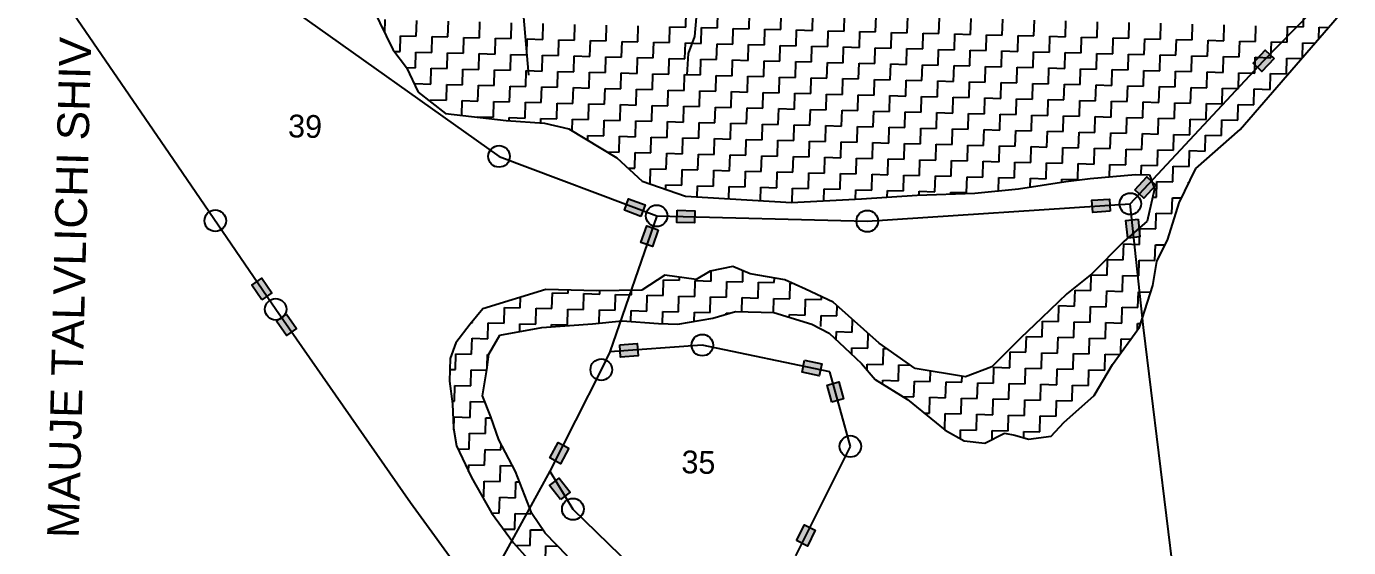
# Model space of a CAD drawing. Header units: metres. Extents: x 281733 to 284660, y 2048347 to 2052315.
# Drawn here: x 282331 to 283186, y 2048915 to 2049252 of the extents above; entities that cross this region are included whole.
import ezdxf
from ezdxf.enums import TextEntityAlignment as Align

# ---------------------------------------------------------------- set-up
doc = ezdxf.new("R2010")
doc.units = ezdxf.units.M
doc.header["$MEASUREMENT"] = 0
for name, color, linetype in [('LINE_WATER', 4, 'Continuous'), ('POLY_HATCH', 12, 'Continuous'), ('POLY_PARCEL', 6, 'Continuous'), ('TEXT_MAPOUT', 7, 'Continuous'), ('TEXT_PARCEL', 7, 'Continuous'), ('V_BOUND_LINE', 7, 'Continuous')]:
    doc.layers.add(name, color=color, linetype=linetype)
doc.styles.get("Standard").update_dxf_attribs({"font": 'arial.ttf'})
doc.styles.add('TEXT_MAP', font='', dxfattribs={"height": 2.5})
doc.styles.get('TEXT_MAP').set_extended_font_data('Kruti Dev 050')

msp = doc.modelspace()

# ---------------------------------------------------------------- hatches: boundary and pattern name
for points in [[(283124.16, 2049228.69), (283129.93, 2049223.32), (283137.7, 2049231.65), (283131.93, 2049237.03)], [(283061.35, 2049149.71), (283055.58, 2049155.09), (283047.81, 2049146.75), (283053.58, 2049141.38)], [(282720.48, 2049140.96), (282717.69, 2049133.59), (282728.36, 2049129.56), (282731.14, 2049136.94)], [(283019.96, 2049140.03), (283020.48, 2049132.16), (283031.85, 2049132.91), (283031.33, 2049140.78)], [(282763.1, 2049125.35), (282763.3, 2049133.23), (282751.91, 2049133.52), (282751.71, 2049125.64)], [(283043.16, 2049115.5), (283051, 2049116.33), (283049.8, 2049127.67), (283041.96, 2049126.84)], [(282728.46, 2049112.59), (282735.92, 2049110.02), (282739.63, 2049120.8), (282732.17, 2049123.36)], [(282483.41, 2049089.5), (282476.89, 2049085.06), (282483.31, 2049075.64), (282489.83, 2049080.08)], [(282499.35, 2049052.45), (282505.82, 2049056.96), (282499.3, 2049066.31), (282492.84, 2049061.8)], [(282726.62, 2049039.38), (282726.06, 2049047.25), (282714.69, 2049046.43), (282715.25, 2049038.57)], [(282843.71, 2049026.5), (282845.32, 2049034.21), (282834.16, 2049036.54), (282832.55, 2049028.82)], [(282856.46, 2049022.46), (282848.85, 2049020.38), (282851.87, 2049009.39), (282859.47, 2049011.47)], [(282669.42, 2048973.29), (282676.34, 2048969.52), (282681.79, 2048979.53), (282674.87, 2048983.3)], [(282675.61, 2048960.25), (282669.38, 2048955.42), (282676.36, 2048946.41), (282682.59, 2048951.24)], [(282841.14, 2048926.53), (282834.09, 2048930.05), (282829, 2048919.85), (282836.05, 2048916.33)]]:
    msp.add_hatch(color=256).paths.add_polyline_path(points)

# ---------------------------------------------------------------- linework, layer by layer
msp.add_lwpolyline([(282638.74, 2049418.8), (282655.69, 2049220.88)])
for points in [[(283137.7, 2049231.65), (283129.93, 2049223.32), (283124.16, 2049228.69), (283131.93, 2049237.03)], [(283047.81, 2049146.75), (283055.58, 2049155.09), (283061.35, 2049149.71), (283053.58, 2049141.38)], [(282728.36, 2049129.56), (282717.69, 2049133.59), (282720.48, 2049140.96), (282731.14, 2049136.94)], [(283031.85, 2049132.91), (283020.48, 2049132.16), (283019.96, 2049140.03), (283031.33, 2049140.78)], [(282751.91, 2049133.52), (282763.3, 2049133.23), (282763.1, 2049125.35), (282751.71, 2049125.64)], [(283049.8, 2049127.67), (283051, 2049116.33), (283043.16, 2049115.5), (283041.96, 2049126.84)], [(282739.63, 2049120.8), (282735.92, 2049110.02), (282728.46, 2049112.59), (282732.17, 2049123.36)], [(282483.31, 2049075.64), (282476.89, 2049085.06), (282483.41, 2049089.5), (282489.83, 2049080.08)], [(282499.3, 2049066.31), (282505.82, 2049056.96), (282499.35, 2049052.45), (282492.84, 2049061.8)], [(282714.69, 2049046.43), (282726.06, 2049047.25), (282726.62, 2049039.38), (282715.25, 2049038.57)], [(282834.16, 2049036.54), (282845.32, 2049034.21), (282843.71, 2049026.5), (282832.55, 2049028.82)], [(282851.87, 2049009.39), (282848.85, 2049020.38), (282856.46, 2049022.46), (282859.47, 2049011.47)], [(282681.79, 2048979.53), (282676.34, 2048969.52), (282669.42, 2048973.29), (282674.87, 2048983.3)], [(282676.36, 2048946.41), (282669.38, 2048955.42), (282675.61, 2048960.25), (282682.59, 2048951.24)], [(282829, 2048919.85), (282834.09, 2048930.05), (282841.14, 2048926.53), (282836.05, 2048916.33)]]:
    msp.add_lwpolyline(points, close=True)
for centre in [(282636.7, 2049168.37), (283044.78, 2049137.72), (282453.23, 2049126.77), (282738.6, 2049129.91), (282874.72, 2049126.48), (282492.29, 2049069.47), (282768.08, 2049046.3), (282702.75, 2049030.4), (282863.81, 2048980.75), (282684.43, 2048940.18)]:
    msp.add_circle(centre, 6.97)
at = {"layer": 'LINE_WATER'}
for p, q in [((282764.19, 2049258.18), (282763.03, 2049245.93)), ((282763.03, 2049245.93), (282758.95, 2049235.03)), ((282758.95, 2049235.03), (282758.17, 2049221.08))]:
    msp.add_line(p, q, dxfattribs=at)
at = {"layer": 'POLY_HATCH'}
for p, q in [((282555.26, 2049263.65), (282568.12, 2049237.43)), ((283115.89, 2049185.82), (283185.51, 2049266.25)), ((282568.12, 2049237.43), (282576.84, 2049225.95)), ((282576.84, 2049225.95), (282584.32, 2049210)), ((282584.32, 2049210), (282601.99, 2049196.04)), ((282601.99, 2049196.04), (282641.31, 2049191.67)), ((282641.31, 2049191.67), (282666.05, 2049189.92)), ((282666.05, 2049189.92), (282681.73, 2049186.15)), ((282681.73, 2049186.15), (282712.8, 2049167.35)), ((283087.09, 2049160.65), (283115.89, 2049185.82)), ((282712.8, 2049167.35), (282729.31, 2049152.3)), ((283076.39, 2049138.4), (283087.09, 2049160.65)), ((282729.31, 2049152.3), (282757.23, 2049142.59)), ((282972.52, 2049147.29), (283003.06, 2049152.15)), ((283003.06, 2049152.15), (283018.88, 2049154)), ((283018.88, 2049154), (283048.23, 2049156.64)), ((283048.23, 2049156.64), (283057.24, 2049156.41)), ((283057.24, 2049156.41), (283060.39, 2049147.33)), ((282757.23, 2049142.59), (282825.85, 2049138.61)), ((282870.97, 2049140.85), (282907.08, 2049143.31)), ((282907.08, 2049143.31), (282944.29, 2049144.63)), ((282944.29, 2049144.63), (282972.52, 2049147.29)), ((283060.39, 2049147.33), (283055.63, 2049126.48)), ((282825.85, 2049138.61), (282870.97, 2049140.85)), ((283069.04, 2049114.94), (283076.39, 2049138.4)), ((283055.63, 2049126.48), (283040.66, 2049113.34)), ((283040.66, 2049113.34), (283019.85, 2049092.48)), ((283061.92, 2049100.49), (283069.04, 2049114.94)), ((283059.27, 2049084.79), (283061.92, 2049100.49)), ((282743.83, 2049091.56), (282728.94, 2049081.8)), ((282764.04, 2049088.8), (282743.83, 2049091.56)), ((282773.19, 2049094.2), (282764.04, 2049088.8)), ((282787.91, 2049097.2), (282773.19, 2049094.2)), ((282799.05, 2049092.42), (282787.91, 2049097.2)), ((282821.49, 2049088.47), (282799.05, 2049092.42)), ((283019.85, 2049092.48), (283003.75, 2049079.37)), ((282834.85, 2049082.51), (282821.49, 2049088.47)), ((282852.67, 2049074.18), (282834.85, 2049082.51)), ((283050.71, 2049057.99), (283059.27, 2049084.79)), ((282666.99, 2049082.24), (282626.12, 2049069.76)), ((282699.64, 2049081.41), (282666.99, 2049082.24)), ((282728.94, 2049081.8), (282699.64, 2049081.41)), ((282882.41, 2049047.53), (282852.67, 2049074.18)), ((283003.75, 2049079.37), (282987.59, 2049064.02)), ((282626.12, 2049069.76), (282617.99, 2049059.83)), ((282774.86, 2049063.82), (282789.61, 2049067.95)), ((282789.61, 2049067.95), (282814.37, 2049067.33)), ((282814.37, 2049067.33), (282838.97, 2049059.95)), ((282617.99, 2049059.83), (282608.67, 2049047.68)), ((282637.14, 2049052.66), (282664.3, 2049057.6)), ((282664.3, 2049057.6), (282697.03, 2049060.15)), ((282697.03, 2049060.15), (282716.23, 2049061.92)), ((282716.23, 2049061.92), (282739.84, 2049060.2)), ((282739.84, 2049060.2), (282752.23, 2049059.89)), ((282752.23, 2049059.89), (282774.86, 2049063.82)), ((282838.97, 2049059.95), (282850.09, 2049054.04)), ((282987.59, 2049064.02), (282973.74, 2049050.86)), ((283033.2, 2049033.66), (283050.71, 2049057.99)), ((282630.07, 2049040.45), (282637.14, 2049052.66)), ((282850.09, 2049054.04), (282859.99, 2049044.78)), ((282973.74, 2049050.86), (282955.25, 2049032.18)), ((282608.67, 2049047.68), (282605.04, 2049037.64)), ((282628.69, 2049030.35), (282630.07, 2049040.45)), ((282859.99, 2049044.78), (282870.99, 2049034.37)), ((282905.66, 2049031.18), (282882.41, 2049047.53)), ((282605.04, 2049037.64), (282604.67, 2049023.01)), ((282870.99, 2049034.37), (282879.75, 2049024.02)), ((282938.19, 2049025.86), (282905.66, 2049031.18)), ((282955.25, 2049032.18), (282938.19, 2049025.86)), ((283021.43, 2049013.69), (283033.2, 2049033.66)), ((282604.67, 2049023.01), (282606.55, 2049008.33)), ((282626.01, 2049013.53), (282628.69, 2049030.35)), ((282879.75, 2049024.02), (282900.82, 2049011.1)), ((282606.55, 2049008.33), (282607.28, 2048992.55)), ((282631.3, 2048999.89), (282626.01, 2049013.53)), ((282900.82, 2049011.1), (282925.11, 2048991.35)), ((283001.83, 2048996.17), (283021.43, 2049013.69)), ((282636.56, 2048985.12), (282631.3, 2048999.89)), ((282607.28, 2048992.55), (282609.25, 2048981.24)), ((282925.11, 2048991.35), (282937.32, 2048984.29)), ((282950.8, 2048982.82), (282963.36, 2048989.26)), ((282963.36, 2048989.26), (282970.09, 2048987.96)), ((282993.73, 2048987.37), (283001.83, 2048996.17)), ((282609.25, 2048981.24), (282618.87, 2048960.73)), ((282647.31, 2048964.58), (282636.56, 2048985.12)), ((282937.32, 2048984.29), (282950.8, 2048982.82)), ((282970.09, 2048987.96), (282979.03, 2048985.49)), ((282979.03, 2048985.49), (282993.73, 2048987.37)), ((282657.89, 2048937.29), (282647.31, 2048964.58)), ((282618.87, 2048960.73), (282631.81, 2048937.89)), ((282631.81, 2048937.89), (282645.96, 2048918.39)), ((282666.58, 2048924.69), (282657.89, 2048937.29)), ((282680.85, 2048909.69), (282666.58, 2048924.69)), ((282645.96, 2048918.39), (282664.59, 2048897.66))]:
    msp.add_line(p, q, dxfattribs=at)
at = {"layer": 'POLY_HATCH', "linetype": 'Continuous'}
for p, q in [((282757.39, 2049251.99), (282757.65, 2049262.22)), ((283156.69, 2049252.16), (283156.95, 2049262.39)), ((282562.77, 2049248.34), (282562.98, 2049256.89)), ((282583.19, 2049246.14), (282583.45, 2049256.38)), ((282603.65, 2049245.63), (282603.91, 2049255.86)), ((282624.12, 2049245.11), (282624.37, 2049255.34)), ((282644.58, 2049244.6), (282644.84, 2049254.83)), ((282665.04, 2049244.08), (282665.3, 2049254.31)), ((282685.51, 2049243.56), (282685.77, 2049253.8)), ((282705.97, 2049243.05), (282706.23, 2049253.28)), ((282777.85, 2049251.47), (282778.11, 2049261.7)), ((282798.32, 2049250.96), (282798.58, 2049261.19)), ((282818.78, 2049250.44), (282819.04, 2049260.67)), ((282839.24, 2049249.92), (282839.5, 2049260.16)), ((282859.71, 2049249.41), (282859.97, 2049259.64)), ((282880.17, 2049248.89), (282880.43, 2049259.12)), ((282900.64, 2049248.38), (282900.89, 2049258.61)), ((282921.1, 2049247.86), (282921.36, 2049258.09)), ((282941.56, 2049247.34), (282941.82, 2049257.58)), ((282962.03, 2049246.83), (282962.29, 2049257.06)), ((282982.49, 2049246.31), (282982.75, 2049256.54)), ((283002.96, 2049245.79), (283003.21, 2049256.03)), ((283023.42, 2049245.28), (283023.68, 2049255.51)), ((283043.88, 2049244.76), (283044.14, 2049254.99)), ((283064.35, 2049244.25), (283064.61, 2049254.48)), ((283084.81, 2049243.73), (283085.07, 2049253.96)), ((283105.28, 2049243.21), (283105.53, 2049253.45)), ((282572.7, 2049236.17), (282572.96, 2049246.4)), ((282572.96, 2049246.4), (282583.19, 2049246.14)), ((282593.16, 2049235.65), (282593.42, 2049245.89)), ((282593.42, 2049245.89), (282603.65, 2049245.63)), ((282613.63, 2049235.14), (282613.88, 2049245.37)), ((282613.88, 2049245.37), (282624.12, 2049245.11)), ((282634.09, 2049234.62), (282634.35, 2049244.85)), ((282634.35, 2049244.85), (282644.58, 2049244.6)), ((282726.44, 2049242.53), (282726.69, 2049252.76)), ((282746.9, 2049242.02), (282747.16, 2049252.25)), ((282747.16, 2049252.25), (282757.39, 2049251.99)), ((282767.36, 2049241.5), (282767.62, 2049251.73)), ((282767.62, 2049251.73), (282777.85, 2049251.47)), ((282787.83, 2049240.98), (282788.09, 2049251.21)), ((282788.09, 2049251.21), (282798.32, 2049250.96)), ((282808.29, 2049240.47), (282808.55, 2049250.7)), ((282808.55, 2049250.7), (282818.78, 2049250.44)), ((282828.75, 2049239.95), (282829.01, 2049250.18)), ((282829.01, 2049250.18), (282839.24, 2049249.92)), ((282849.22, 2049239.43), (282849.48, 2049249.67)), ((282849.48, 2049249.67), (282859.71, 2049249.41)), ((282869.68, 2049238.92), (282869.94, 2049249.15)), ((282869.94, 2049249.15), (282880.17, 2049248.89)), ((282890.15, 2049238.4), (282890.4, 2049248.63)), ((282890.4, 2049248.63), (282900.64, 2049248.38)), ((282910.61, 2049237.89), (282910.87, 2049248.12)), ((282910.87, 2049248.12), (282921.1, 2049247.86)), ((282931.07, 2049237.37), (282931.33, 2049247.6)), ((282931.33, 2049247.6), (282941.56, 2049247.34)), ((282951.54, 2049236.85), (282951.8, 2049247.09)), ((282951.8, 2049247.09), (282962.03, 2049246.83)), ((282972, 2049236.34), (282972.26, 2049246.57)), ((282972.26, 2049246.57), (282982.49, 2049246.31)), ((282992.47, 2049235.82), (282992.72, 2049246.05)), ((282992.72, 2049246.05), (283002.96, 2049245.79)), ((283012.93, 2049235.3), (283013.19, 2049245.54)), ((283013.19, 2049245.54), (283023.42, 2049245.28)), ((283033.39, 2049234.79), (283033.65, 2049245.02)), ((283033.65, 2049245.02), (283043.88, 2049244.76)), ((283125.74, 2049242.7), (283126, 2049252.93)), ((283146.2, 2049242.18), (283146.46, 2049252.41)), ((283146.46, 2049252.41), (283156.69, 2049252.16)), ((283166.74, 2049244.56), (283166.92, 2049251.9)), ((283166.92, 2049251.9), (283172.96, 2049251.74)), ((282569, 2049236.26), (282572.7, 2049236.17)), ((282654.55, 2049234.11), (282654.81, 2049244.34)), ((282654.81, 2049244.34), (282665.04, 2049244.08)), ((282675.02, 2049233.59), (282675.28, 2049243.82)), ((282675.28, 2049243.82), (282685.51, 2049243.56)), ((282695.48, 2049233.07), (282695.74, 2049243.31)), ((282695.74, 2049243.31), (282705.97, 2049243.05)), ((282715.95, 2049232.56), (282716.2, 2049242.79)), ((282716.2, 2049242.79), (282726.44, 2049242.53)), ((282736.41, 2049232.04), (282736.67, 2049242.27)), ((282736.67, 2049242.27), (282746.9, 2049242.02)), ((282756.87, 2049231.53), (282757.13, 2049241.76)), ((282757.13, 2049241.76), (282767.36, 2049241.5)), ((282777.34, 2049231.01), (282777.6, 2049241.24)), ((282777.6, 2049241.24), (282787.83, 2049240.98)), ((282797.8, 2049230.49), (282798.06, 2049240.72)), ((282798.06, 2049240.72), (282808.29, 2049240.47)), ((282818.26, 2049229.98), (282818.52, 2049240.21)), ((282818.52, 2049240.21), (282828.75, 2049239.95)), ((282838.73, 2049229.46), (282838.99, 2049239.69)), ((282838.99, 2049239.69), (282849.22, 2049239.43)), ((282859.19, 2049228.94), (282859.45, 2049239.18)), ((282859.45, 2049239.18), (282869.68, 2049238.92)), ((282879.66, 2049228.43), (282879.91, 2049238.66)), ((282879.91, 2049238.66), (282890.15, 2049238.4)), ((282900.12, 2049227.91), (282900.38, 2049238.14)), ((282900.38, 2049238.14), (282910.61, 2049237.89)), ((282920.58, 2049227.4), (282920.84, 2049237.63)), ((282920.84, 2049237.63), (282931.07, 2049237.37)), ((282941.05, 2049226.88), (282941.31, 2049237.11)), ((282941.31, 2049237.11), (282951.54, 2049236.85)), ((282961.51, 2049226.36), (282961.77, 2049236.6)), ((282961.77, 2049236.6), (282972, 2049236.34)), ((283053.86, 2049234.27), (283054.12, 2049244.5)), ((283054.12, 2049244.5), (283064.35, 2049244.25)), ((283074.32, 2049233.76), (283074.58, 2049243.99)), ((283074.58, 2049243.99), (283084.81, 2049243.73)), ((283094.79, 2049233.24), (283095.04, 2049243.47)), ((283095.04, 2049243.47), (283105.28, 2049243.21)), ((283115.25, 2049232.72), (283115.51, 2049242.96)), ((283115.51, 2049242.96), (283125.74, 2049242.7)), ((283135.71, 2049232.21), (283135.97, 2049242.44)), ((283135.97, 2049242.44), (283146.2, 2049242.18)), ((283156.19, 2049232.38), (283156.43, 2049241.92)), ((283156.43, 2049241.92), (283164.28, 2049241.73)), ((282582.67, 2049225.68), (282582.93, 2049235.91)), ((282582.93, 2049235.91), (282593.16, 2049235.65)), ((282603.14, 2049225.16), (282603.39, 2049235.4)), ((282603.39, 2049235.4), (282613.63, 2049235.14)), ((282623.6, 2049224.65), (282623.86, 2049234.88)), ((282623.86, 2049234.88), (282634.09, 2049234.62)), ((282644.06, 2049224.13), (282644.32, 2049234.36)), ((282644.32, 2049234.36), (282654.55, 2049234.11)), ((282664.53, 2049223.62), (282664.79, 2049233.85)), ((282664.79, 2049233.85), (282675.02, 2049233.59)), ((282684.99, 2049223.1), (282685.25, 2049233.33)), ((282685.25, 2049233.33), (282695.48, 2049233.07)), ((282705.46, 2049222.58), (282705.71, 2049232.82)), ((282705.71, 2049232.82), (282715.95, 2049232.56)), ((282725.92, 2049222.07), (282726.18, 2049232.3)), ((282726.18, 2049232.3), (282736.41, 2049232.04)), ((282746.38, 2049221.55), (282746.64, 2049231.78)), ((282746.64, 2049231.78), (282756.87, 2049231.53)), ((282766.85, 2049221.04), (282767.11, 2049231.27)), ((282767.11, 2049231.27), (282777.34, 2049231.01)), ((282787.31, 2049220.52), (282787.57, 2049230.75)), ((282787.57, 2049230.75), (282797.8, 2049230.49)), ((282807.77, 2049220), (282808.03, 2049230.23)), ((282808.03, 2049230.23), (282818.26, 2049229.98)), ((282828.24, 2049219.49), (282828.5, 2049229.72)), ((282828.5, 2049229.72), (282838.73, 2049229.46)), ((282848.7, 2049218.97), (282848.96, 2049229.2)), ((282848.96, 2049229.2), (282859.19, 2049228.94)), ((282869.17, 2049218.45), (282869.42, 2049228.69)), ((282869.42, 2049228.69), (282879.66, 2049228.43)), ((282889.63, 2049217.94), (282889.89, 2049228.17)), ((282889.89, 2049228.17), (282900.12, 2049227.91)), ((282910.09, 2049217.42), (282910.35, 2049227.65)), ((282910.35, 2049227.65), (282920.58, 2049227.4)), ((282981.98, 2049225.85), (282982.23, 2049236.08)), ((282982.23, 2049236.08), (282992.47, 2049235.82)), ((283002.44, 2049225.33), (283002.7, 2049235.56)), ((283002.7, 2049235.56), (283012.93, 2049235.3)), ((283022.9, 2049224.81), (283023.16, 2049235.05)), ((283023.16, 2049235.05), (283033.39, 2049234.79)), ((283043.37, 2049224.3), (283043.63, 2049234.53)), ((283043.63, 2049234.53), (283053.86, 2049234.27)), ((283063.83, 2049223.78), (283064.09, 2049234.01)), ((283064.09, 2049234.01), (283074.32, 2049233.76)), ((283084.3, 2049223.27), (283084.55, 2049233.5)), ((283084.55, 2049233.5), (283094.79, 2049233.24)), ((283104.76, 2049222.75), (283105.02, 2049232.98)), ((283105.02, 2049232.98), (283115.25, 2049232.72)), ((283125.22, 2049222.23), (283125.48, 2049232.47)), ((283125.48, 2049232.47), (283135.71, 2049232.21)), ((283145.69, 2049221.72), (283145.94, 2049231.95)), ((283145.94, 2049231.95), (283155.61, 2049231.71)), ((282576.9, 2049225.83), (282582.67, 2049225.68)), ((282592.65, 2049215.19), (282592.9, 2049225.42)), ((282592.9, 2049225.42), (282603.14, 2049225.16)), ((282613.11, 2049214.67), (282613.37, 2049224.91)), ((282613.37, 2049224.91), (282623.6, 2049224.65)), ((282633.57, 2049214.16), (282633.83, 2049224.39)), ((282633.83, 2049224.39), (282644.06, 2049224.13)), ((282654.04, 2049213.64), (282654.3, 2049223.87)), ((282654.3, 2049223.87), (282664.53, 2049223.62)), ((282674.5, 2049213.13), (282674.76, 2049223.36)), ((282674.76, 2049223.36), (282684.99, 2049223.1)), ((282694.97, 2049212.61), (282695.22, 2049222.84)), ((282695.22, 2049222.84), (282705.46, 2049222.58)), ((282715.43, 2049212.09), (282715.69, 2049222.33)), ((282715.69, 2049222.33), (282725.92, 2049222.07)), ((282735.89, 2049211.58), (282736.15, 2049221.81)), ((282736.15, 2049221.81), (282746.38, 2049221.55)), ((282756.36, 2049211.06), (282756.62, 2049221.29)), ((282756.62, 2049221.29), (282766.85, 2049221.04)), ((282776.82, 2049210.55), (282777.08, 2049220.78)), ((282777.08, 2049220.78), (282787.31, 2049220.52)), ((282797.28, 2049210.03), (282797.54, 2049220.26)), ((282797.54, 2049220.26), (282807.77, 2049220)), ((282817.75, 2049209.51), (282818.01, 2049219.74)), ((282818.01, 2049219.74), (282828.24, 2049219.49)), ((282838.21, 2049209), (282838.47, 2049219.23)), ((282838.47, 2049219.23), (282848.7, 2049218.97)), ((282930.56, 2049216.91), (282930.82, 2049227.14)), ((282930.82, 2049227.14), (282941.05, 2049226.88)), ((282951.02, 2049216.39), (282951.28, 2049226.62)), ((282951.28, 2049226.62), (282961.51, 2049226.36)), ((282971.49, 2049215.87), (282971.74, 2049226.11)), ((282971.74, 2049226.11), (282981.98, 2049225.85)), ((282991.95, 2049215.36), (282992.21, 2049225.59)), ((282992.21, 2049225.59), (283002.44, 2049225.33)), ((283012.41, 2049214.84), (283012.67, 2049225.07)), ((283012.67, 2049225.07), (283022.9, 2049224.81)), ((283032.88, 2049214.32), (283033.14, 2049224.56)), ((283033.14, 2049224.56), (283043.37, 2049224.3)), ((283053.34, 2049213.81), (283053.6, 2049224.04)), ((283053.6, 2049224.04), (283063.83, 2049223.78)), ((283073.81, 2049213.29), (283074.06, 2049223.52)), ((283074.06, 2049223.52), (283084.3, 2049223.27)), ((283094.27, 2049212.78), (283094.53, 2049223.01)), ((283094.53, 2049223.01), (283104.76, 2049222.75)), ((283114.73, 2049212.26), (283114.99, 2049222.49)), ((283114.99, 2049222.49), (283125.22, 2049222.23)), ((283135.2, 2049211.74), (283135.45, 2049221.98)), ((283135.45, 2049221.98), (283145.69, 2049221.72)), ((282582.38, 2049214.14), (282582.41, 2049215.45)), ((282582.41, 2049215.45), (282592.65, 2049215.19)), ((282602.62, 2049204.7), (282602.88, 2049214.93)), ((282602.88, 2049214.93), (282613.11, 2049214.67)), ((282623.08, 2049204.18), (282623.34, 2049214.42)), ((282623.34, 2049214.42), (282633.57, 2049214.16)), ((282643.55, 2049203.67), (282643.81, 2049213.9)), ((282643.81, 2049213.9), (282654.04, 2049213.64)), ((282664.01, 2049203.15), (282664.27, 2049213.38)), ((282664.27, 2049213.38), (282674.5, 2049213.13)), ((282684.48, 2049202.64), (282684.73, 2049212.87)), ((282684.73, 2049212.87), (282694.97, 2049212.61)), ((282704.94, 2049202.12), (282705.2, 2049212.35)), ((282705.2, 2049212.35), (282715.43, 2049212.09)), ((282725.4, 2049201.6), (282725.66, 2049211.84)), ((282725.66, 2049211.84), (282735.89, 2049211.58)), ((282745.87, 2049201.09), (282746.13, 2049211.32)), ((282746.13, 2049211.32), (282756.36, 2049211.06)), ((282766.33, 2049200.57), (282766.59, 2049210.8)), ((282766.59, 2049210.8), (282776.82, 2049210.55)), ((282858.68, 2049208.48), (282858.93, 2049218.71)), ((282858.93, 2049218.71), (282869.17, 2049218.45)), ((282879.14, 2049207.96), (282879.4, 2049218.2)), ((282879.4, 2049218.2), (282889.63, 2049217.94)), ((282899.6, 2049207.45), (282899.86, 2049217.68)), ((282899.86, 2049217.68), (282910.09, 2049217.42)), ((282920.07, 2049206.93), (282920.33, 2049217.16)), ((282920.33, 2049217.16), (282930.56, 2049216.91)), ((282940.53, 2049206.42), (282940.79, 2049216.65)), ((282940.79, 2049216.65), (282951.02, 2049216.39)), ((282961, 2049205.9), (282961.25, 2049216.13)), ((282961.25, 2049216.13), (282971.49, 2049215.87)), ((282981.46, 2049205.38), (282981.72, 2049215.62)), ((282981.72, 2049215.62), (282991.95, 2049215.36)), ((283001.92, 2049204.87), (283002.18, 2049215.1)), ((283002.18, 2049215.1), (283012.41, 2049214.84)), ((283022.39, 2049204.35), (283022.65, 2049214.58)), ((283022.65, 2049214.58), (283032.88, 2049214.32)), ((283042.85, 2049203.83), (283043.11, 2049214.07)), ((283043.11, 2049214.07), (283053.34, 2049213.81)), ((283063.32, 2049203.32), (283063.57, 2049213.55)), ((283063.57, 2049213.55), (283073.81, 2049213.29)), ((283083.78, 2049202.8), (283084.04, 2049213.03)), ((283084.04, 2049213.03), (283094.27, 2049212.78)), ((283104.24, 2049202.29), (283104.5, 2049212.52)), ((283104.5, 2049212.52), (283114.73, 2049212.26)), ((283124.71, 2049201.77), (283124.96, 2049212)), ((283124.96, 2049212), (283135.2, 2049211.74)), ((282592.36, 2049203.65), (282592.39, 2049204.96)), ((282592.39, 2049204.96), (282602.62, 2049204.7)), ((282612.61, 2049194.86), (282612.85, 2049204.44)), ((282612.85, 2049204.44), (282623.08, 2049204.18)), ((282633.06, 2049193.69), (282633.32, 2049203.93)), ((282633.32, 2049203.93), (282643.55, 2049203.67)), ((282653.52, 2049193.18), (282653.78, 2049203.41)), ((282653.78, 2049203.41), (282664.01, 2049203.15)), ((282673.99, 2049192.66), (282674.24, 2049202.89)), ((282674.24, 2049202.89), (282684.48, 2049202.64)), ((282694.45, 2049192.15), (282694.71, 2049202.38)), ((282694.71, 2049202.38), (282704.94, 2049202.12)), ((282786.79, 2049200.06), (282787.05, 2049210.29)), ((282787.05, 2049210.29), (282797.28, 2049210.03)), ((282807.26, 2049199.54), (282807.52, 2049209.77)), ((282807.52, 2049209.77), (282817.75, 2049209.51)), ((282827.72, 2049199.02), (282827.98, 2049209.25)), ((282827.98, 2049209.25), (282838.21, 2049209)), ((282848.19, 2049198.51), (282848.44, 2049208.74)), ((282848.44, 2049208.74), (282858.68, 2049208.48)), ((282868.65, 2049197.99), (282868.91, 2049208.22)), ((282868.91, 2049208.22), (282879.14, 2049207.96)), ((282889.11, 2049197.47), (282889.37, 2049207.71)), ((282889.37, 2049207.71), (282899.6, 2049207.45)), ((282909.58, 2049196.96), (282909.84, 2049207.19)), ((282909.84, 2049207.19), (282920.07, 2049206.93)), ((282930.04, 2049196.44), (282930.3, 2049206.67)), ((282930.3, 2049206.67), (282940.53, 2049206.42)), ((282950.51, 2049195.93), (282950.76, 2049206.16)), ((282950.76, 2049206.16), (282961, 2049205.9)), ((282970.97, 2049195.41), (282971.23, 2049205.64)), ((282971.23, 2049205.64), (282981.46, 2049205.38)), ((282991.43, 2049194.89), (282991.69, 2049205.13)), ((282991.69, 2049205.13), (283001.92, 2049204.87)), ((283011.9, 2049194.38), (283012.16, 2049204.61)), ((283012.16, 2049204.61), (283022.39, 2049204.35)), ((283032.36, 2049193.86), (283032.62, 2049204.09)), ((283032.62, 2049204.09), (283042.85, 2049203.83)), ((283052.83, 2049193.34), (283053.08, 2049203.58)), ((283053.08, 2049203.58), (283063.32, 2049203.32)), ((283073.29, 2049192.83), (283073.55, 2049203.06)), ((283073.55, 2049203.06), (283083.78, 2049202.8)), ((283093.75, 2049192.31), (283094.01, 2049202.54)), ((283094.01, 2049202.54), (283104.24, 2049202.29)), ((283114.22, 2049191.8), (283114.47, 2049202.03)), ((283114.47, 2049202.03), (283124.71, 2049201.77)), ((282622.82, 2049193.73), (282622.83, 2049193.95)), ((282622.83, 2049193.95), (282633.06, 2049193.69)), ((282643.24, 2049191.54), (282643.29, 2049193.44)), ((282643.29, 2049193.44), (282653.52, 2049193.18)), ((282714.91, 2049191.63), (282715.17, 2049201.86)), ((282715.17, 2049201.86), (282725.4, 2049201.6)), ((282735.38, 2049191.11), (282735.64, 2049201.35)), ((282735.64, 2049201.35), (282745.87, 2049201.09)), ((282755.84, 2049190.6), (282756.1, 2049200.83)), ((282756.1, 2049200.83), (282766.33, 2049200.57)), ((282776.3, 2049190.08), (282776.56, 2049200.31)), ((282776.56, 2049200.31), (282786.79, 2049200.06)), ((282796.77, 2049189.57), (282797.03, 2049199.8)), ((282797.03, 2049199.8), (282807.26, 2049199.54)), ((282817.23, 2049189.05), (282817.49, 2049199.28)), ((282817.49, 2049199.28), (282827.72, 2049199.02)), ((282837.7, 2049188.53), (282837.95, 2049198.76)), ((282837.95, 2049198.76), (282848.19, 2049198.51)), ((282858.16, 2049188.02), (282858.42, 2049198.25)), ((282858.42, 2049198.25), (282868.65, 2049197.99)), ((282878.62, 2049187.5), (282878.88, 2049197.73)), ((282878.88, 2049197.73), (282889.11, 2049197.47)), ((282899.09, 2049186.98), (282899.35, 2049197.22)), ((282899.35, 2049197.22), (282909.58, 2049196.96)), ((282919.55, 2049186.47), (282919.81, 2049196.7)), ((282919.81, 2049196.7), (282930.04, 2049196.44)), ((282940.02, 2049185.95), (282940.27, 2049196.18)), ((282940.27, 2049196.18), (282950.51, 2049195.93)), ((282960.48, 2049185.44), (282960.74, 2049195.67)), ((282960.74, 2049195.67), (282970.97, 2049195.41)), ((282980.94, 2049184.92), (282981.2, 2049195.15)), ((282981.2, 2049195.15), (282991.43, 2049194.89)), ((283001.41, 2049184.4), (283001.67, 2049194.64)), ((283001.67, 2049194.64), (283011.9, 2049194.38)), ((283021.87, 2049183.89), (283022.13, 2049194.12)), ((283022.13, 2049194.12), (283032.36, 2049193.86)), ((283042.34, 2049183.37), (283042.59, 2049193.6)), ((283042.59, 2049193.6), (283052.83, 2049193.34)), ((282663.68, 2049190.09), (282663.75, 2049192.92)), ((282663.75, 2049192.92), (282673.99, 2049192.66)), ((282684.02, 2049184.76), (282684.22, 2049192.4)), ((282684.22, 2049192.4), (282694.45, 2049192.15)), ((282704.42, 2049181.66), (282704.68, 2049191.89)), ((282704.68, 2049191.89), (282714.91, 2049191.63)), ((282724.89, 2049181.14), (282725.15, 2049191.37)), ((282725.15, 2049191.37), (282735.38, 2049191.11)), ((282745.35, 2049180.62), (282745.61, 2049190.86)), ((282745.61, 2049190.86), (282755.84, 2049190.6)), ((282765.81, 2049180.11), (282766.07, 2049190.34)), ((282766.07, 2049190.34), (282776.3, 2049190.08)), ((282786.28, 2049179.59), (282786.54, 2049189.82)), ((282786.54, 2049189.82), (282796.77, 2049189.57)), ((282806.74, 2049179.08), (282807, 2049189.31)), ((282807, 2049189.31), (282817.23, 2049189.05)), ((282827.21, 2049178.56), (282827.46, 2049188.79)), ((282827.46, 2049188.79), (282837.7, 2049188.53)), ((282847.67, 2049178.04), (282847.93, 2049188.27)), ((282847.93, 2049188.27), (282858.16, 2049188.02)), ((282868.13, 2049177.53), (282868.39, 2049187.76)), ((282868.39, 2049187.76), (282878.62, 2049187.5)), ((282888.6, 2049177.01), (282888.86, 2049187.24)), ((282888.86, 2049187.24), (282899.09, 2049186.98)), ((282909.06, 2049176.49), (282909.32, 2049186.73)), ((282909.32, 2049186.73), (282919.55, 2049186.47)), ((282929.53, 2049175.98), (282929.78, 2049186.21)), ((282929.78, 2049186.21), (282940.02, 2049185.95)), ((282949.99, 2049175.46), (282950.25, 2049185.69)), ((282950.25, 2049185.69), (282960.48, 2049185.44)), ((282970.45, 2049174.95), (282970.71, 2049185.18)), ((282970.71, 2049185.18), (282980.94, 2049184.92)), ((283062.8, 2049182.85), (283063.06, 2049193.09)), ((283063.06, 2049193.09), (283073.29, 2049192.83)), ((283083.26, 2049182.34), (283083.52, 2049192.57)), ((283083.52, 2049192.57), (283093.75, 2049192.31)), ((283103.73, 2049181.82), (283103.98, 2049192.05)), ((283103.98, 2049192.05), (283114.22, 2049191.8)), ((282694.11, 2049178.66), (282694.19, 2049181.91)), ((282694.19, 2049181.91), (282704.42, 2049181.66)), ((282714.4, 2049171.17), (282714.65, 2049181.4)), ((282714.65, 2049181.4), (282724.89, 2049181.14)), ((282734.86, 2049170.65), (282735.12, 2049180.88)), ((282735.12, 2049180.88), (282745.35, 2049180.62)), ((282755.32, 2049170.13), (282755.58, 2049180.37)), ((282755.58, 2049180.37), (282765.81, 2049180.11)), ((282775.79, 2049169.62), (282776.05, 2049179.85)), ((282776.05, 2049179.85), (282786.28, 2049179.59)), ((282796.25, 2049169.1), (282796.51, 2049179.33)), ((282796.51, 2049179.33), (282806.74, 2049179.08)), ((282816.72, 2049168.59), (282816.97, 2049178.82)), ((282816.97, 2049178.82), (282827.21, 2049178.56)), ((282837.18, 2049168.07), (282837.44, 2049178.3)), ((282837.44, 2049178.3), (282847.67, 2049178.04)), ((282857.64, 2049167.55), (282857.9, 2049177.78)), ((282857.9, 2049177.78), (282868.13, 2049177.53)), ((282878.11, 2049167.04), (282878.37, 2049177.27)), ((282878.37, 2049177.27), (282888.6, 2049177.01)), ((282898.57, 2049166.52), (282898.83, 2049176.75)), ((282898.83, 2049176.75), (282909.06, 2049176.49)), ((282990.92, 2049174.43), (282991.18, 2049184.66)), ((282991.18, 2049184.66), (283001.41, 2049184.4)), ((283011.38, 2049173.91), (283011.64, 2049184.14)), ((283011.64, 2049184.14), (283021.87, 2049183.89)), ((283031.84, 2049173.4), (283032.1, 2049183.63)), ((283032.1, 2049183.63), (283042.34, 2049183.37)), ((283052.31, 2049172.88), (283052.57, 2049183.11)), ((283052.57, 2049183.11), (283062.8, 2049182.85)), ((283072.77, 2049172.36), (283073.03, 2049182.6)), ((283073.03, 2049182.6), (283083.26, 2049182.34)), ((283093.24, 2049171.85), (283093.49, 2049182.08)), ((283093.49, 2049182.08), (283103.73, 2049181.82)), ((282706.15, 2049171.37), (282714.4, 2049171.17)), ((282724.37, 2049160.68), (282724.63, 2049170.91)), ((282724.63, 2049170.91), (282734.86, 2049170.65)), ((282744.83, 2049160.16), (282745.09, 2049170.39)), ((282745.09, 2049170.39), (282755.32, 2049170.13)), ((282765.3, 2049159.64), (282765.56, 2049169.88)), ((282765.56, 2049169.88), (282775.79, 2049169.62)), ((282785.76, 2049159.13), (282786.02, 2049169.36)), ((282786.02, 2049169.36), (282796.25, 2049169.1)), ((282806.23, 2049158.61), (282806.48, 2049168.84)), ((282806.48, 2049168.84), (282816.72, 2049168.59)), ((282826.69, 2049158.1), (282826.95, 2049168.33)), ((282826.95, 2049168.33), (282837.18, 2049168.07)), ((282847.15, 2049157.58), (282847.41, 2049167.81)), ((282847.41, 2049167.81), (282857.64, 2049167.55)), ((282919.04, 2049166), (282919.29, 2049176.24)), ((282919.29, 2049176.24), (282929.53, 2049175.98)), ((282939.5, 2049165.49), (282939.76, 2049175.72)), ((282939.76, 2049175.72), (282949.99, 2049175.46)), ((282959.96, 2049164.97), (282960.22, 2049175.2)), ((282960.22, 2049175.2), (282970.45, 2049174.95)), ((282980.43, 2049164.46), (282980.69, 2049174.69)), ((282980.69, 2049174.69), (282990.92, 2049174.43)), ((283000.89, 2049163.94), (283001.15, 2049174.17)), ((283001.15, 2049174.17), (283011.38, 2049173.91)), ((283021.35, 2049163.42), (283021.61, 2049173.65)), ((283021.61, 2049173.65), (283031.84, 2049173.4)), ((283041.82, 2049162.91), (283042.08, 2049173.14)), ((283042.08, 2049173.14), (283052.31, 2049172.88)), ((283062.28, 2049162.39), (283062.54, 2049172.62)), ((283062.54, 2049172.62), (283072.77, 2049172.36)), ((283082.75, 2049161.87), (283083, 2049172.11)), ((283083, 2049172.11), (283093.24, 2049171.85)), ((282720, 2049160.79), (282724.37, 2049160.68)), ((282734.35, 2049150.55), (282734.6, 2049160.42)), ((282734.6, 2049160.42), (282744.83, 2049160.16)), ((282754.81, 2049149.67), (282755.07, 2049159.9)), ((282755.07, 2049159.9), (282765.3, 2049159.64)), ((282775.27, 2049149.15), (282775.53, 2049159.39)), ((282775.53, 2049159.39), (282785.76, 2049159.13)), ((282867.62, 2049157.06), (282867.88, 2049167.29)), ((282867.88, 2049167.29), (282878.11, 2049167.04)), ((282888.08, 2049156.55), (282888.34, 2049166.78)), ((282888.34, 2049166.78), (282898.57, 2049166.52)), ((282908.55, 2049156.03), (282908.8, 2049166.26)), ((282908.8, 2049166.26), (282919.04, 2049166)), ((282929.01, 2049155.51), (282929.27, 2049165.75)), ((282929.27, 2049165.75), (282939.5, 2049165.49)), ((282949.47, 2049155), (282949.73, 2049165.23)), ((282949.73, 2049165.23), (282959.96, 2049164.97)), ((282969.94, 2049154.48), (282970.2, 2049164.71)), ((282970.2, 2049164.71), (282980.43, 2049164.46)), ((282990.4, 2049153.97), (282990.66, 2049164.2)), ((282990.66, 2049164.2), (283000.89, 2049163.94)), ((283010.86, 2049153.45), (283011.12, 2049163.68)), ((283011.12, 2049163.68), (283021.35, 2049163.42)), ((283031.38, 2049155.13), (283031.59, 2049163.16)), ((283031.59, 2049163.16), (283041.82, 2049162.91)), ((283051.91, 2049156.97), (283052.05, 2049162.65)), ((283052.05, 2049162.65), (283062.28, 2049162.39)), ((283072.26, 2049151.9), (283072.51, 2049162.13)), ((283072.51, 2049162.13), (283082.75, 2049161.87)), ((282795.74, 2049148.64), (282795.99, 2049158.87)), ((282795.99, 2049158.87), (282806.23, 2049158.61)), ((282816.2, 2049148.12), (282816.46, 2049158.35)), ((282816.46, 2049158.35), (282826.69, 2049158.1)), ((282836.66, 2049147.6), (282836.92, 2049157.84)), ((282836.92, 2049157.84), (282847.15, 2049157.58)), ((282857.13, 2049147.09), (282857.39, 2049157.32)), ((282857.39, 2049157.32), (282867.62, 2049157.06)), ((282877.59, 2049146.57), (282877.85, 2049156.8)), ((282877.85, 2049156.8), (282888.08, 2049156.55)), ((282898.06, 2049146.06), (282898.31, 2049156.29)), ((282898.31, 2049156.29), (282908.55, 2049156.03)), ((282918.52, 2049145.54), (282918.78, 2049155.77)), ((282918.78, 2049155.77), (282929.01, 2049155.51)), ((282938.98, 2049145.02), (282939.24, 2049155.26)), ((282939.24, 2049155.26), (282949.47, 2049155)), ((282959.49, 2049146.06), (282959.71, 2049154.74)), ((282959.71, 2049154.74), (282969.94, 2049154.48)), ((282980.02, 2049148.48), (282980.17, 2049154.22)), ((282980.17, 2049154.22), (282990.4, 2049153.97)), ((283000.58, 2049151.76), (283000.63, 2049153.71)), ((283000.63, 2049153.71), (283010.86, 2049153.45)), ((283061.77, 2049141.93), (283062.02, 2049152.16)), ((283062.02, 2049152.16), (283072.26, 2049151.9)), ((283082.47, 2049151.04), (283082.49, 2049151.64)), ((283082.49, 2049151.64), (283082.76, 2049151.64)), ((282744.5, 2049147.02), (282744.58, 2049149.93)), ((282744.58, 2049149.93), (282754.81, 2049149.67)), ((282764.86, 2049142.15), (282765.04, 2049149.41)), ((282765.04, 2049149.41), (282775.27, 2049149.15)), ((282785.3, 2049140.96), (282785.5, 2049148.9)), ((282785.5, 2049148.9), (282795.74, 2049148.64)), ((282805.75, 2049139.77), (282805.97, 2049148.38)), ((282805.97, 2049148.38), (282816.2, 2049148.12)), ((282826.2, 2049138.62), (282826.43, 2049147.86)), ((282826.43, 2049147.86), (282836.66, 2049147.6)), ((282846.7, 2049139.64), (282846.9, 2049147.35)), ((282846.9, 2049147.35), (282857.13, 2049147.09)), ((282867.2, 2049140.66), (282867.36, 2049146.83)), ((282867.36, 2049146.83), (282877.59, 2049146.57)), ((282887.71, 2049141.99), (282887.82, 2049146.31)), ((282887.82, 2049146.31), (282898.06, 2049146.06)), ((282908.23, 2049143.35), (282908.29, 2049145.8)), ((282908.29, 2049145.8), (282918.52, 2049145.54)), ((282928.72, 2049144.08), (282928.75, 2049145.28)), ((282928.75, 2049145.28), (282938.98, 2049145.02)), ((283059.17, 2049141.99), (283061.77, 2049141.93)), ((283071.74, 2049131.44), (283072, 2049141.67)), ((283072, 2049141.67), (283077.89, 2049141.52)), ((283061.25, 2049121.46), (283061.51, 2049131.69)), ((283061.51, 2049131.69), (283071.74, 2049131.44)), ((283050.76, 2049111.49), (283051.02, 2049121.72)), ((283051.02, 2049121.72), (283061.25, 2049121.46)), ((283040.27, 2049101.52), (283040.53, 2049111.75)), ((283040.53, 2049111.75), (283050.76, 2049111.49)), ((283060.73, 2049101), (283060.99, 2049111.23)), ((283060.99, 2049111.23), (283067.14, 2049111.08)), ((283029.78, 2049091.54), (283030.04, 2049101.77)), ((283030.04, 2049101.77), (283040.27, 2049101.52)), ((283050.24, 2049091.03), (283050.5, 2049101.26)), ((283050.5, 2049101.26), (283060.73, 2049101)), ((282773.72, 2049087.76), (282773.89, 2049094.34)), ((282794.19, 2049087.25), (282794.37, 2049094.43)), ((283019.29, 2049081.57), (283019.55, 2049091.8)), ((283019.55, 2049091.8), (283029.78, 2049091.54)), ((283039.75, 2049081.05), (283040.01, 2049091.28)), ((283040.01, 2049091.28), (283050.24, 2049091.03)), ((282742.77, 2049078.3), (282743.03, 2049088.54)), ((282743.03, 2049088.54), (282753.26, 2049088.28)), ((282753.26, 2049088.28), (282753.31, 2049090.26)), ((282763.23, 2049077.79), (282763.49, 2049088.02)), ((282763.49, 2049088.02), (282773.72, 2049087.76)), ((282783.7, 2049077.27), (282783.96, 2049087.5)), ((282783.96, 2049087.5), (282794.19, 2049087.25)), ((282804.16, 2049076.76), (282804.42, 2049086.99)), ((282804.42, 2049086.99), (282814.65, 2049086.73)), ((282814.65, 2049086.73), (282814.73, 2049089.66)), ((282824.63, 2049076.24), (282824.88, 2049086.47)), ((282824.88, 2049086.47), (282826.04, 2049086.44)), ((282650.42, 2049070.4), (282650.6, 2049077.23)), ((282660.88, 2049080.37), (282660.91, 2049080.37)), ((282660.91, 2049080.37), (282660.91, 2049080.38)), ((282670.89, 2049069.88), (282671.15, 2049080.11)), ((282671.15, 2049080.11), (282681.38, 2049079.85)), ((282681.38, 2049079.85), (282681.43, 2049081.87)), ((282691.35, 2049069.36), (282691.61, 2049079.59)), ((282691.61, 2049079.59), (282701.84, 2049079.34)), ((282701.84, 2049079.34), (282701.9, 2049081.44)), ((282711.82, 2049068.85), (282712.07, 2049079.08)), ((282712.07, 2049079.08), (282722.31, 2049078.82)), ((282722.31, 2049078.82), (282722.38, 2049081.71)), ((282732.28, 2049068.33), (282732.54, 2049078.56)), ((282732.54, 2049078.56), (282742.77, 2049078.3)), ((282752.74, 2049067.81), (282753, 2049078.05)), ((282753, 2049078.05), (282763.23, 2049077.79)), ((282773.21, 2049067.3), (282773.47, 2049077.53)), ((282773.47, 2049077.53), (282783.7, 2049077.27)), ((282793.7, 2049067.85), (282793.93, 2049077.01)), ((282793.93, 2049077.01), (282804.16, 2049076.76)), ((282814.16, 2049067.33), (282814.39, 2049076.5)), ((282814.39, 2049076.5), (282824.63, 2049076.24)), ((282834.6, 2049065.75), (282834.86, 2049075.98)), ((282834.86, 2049075.98), (282845.09, 2049075.72)), ((282845.09, 2049075.72), (282845.14, 2049077.7)), ((283008.8, 2049071.59), (283009.06, 2049081.83)), ((283009.06, 2049081.83), (283019.29, 2049081.57)), ((283029.26, 2049071.08), (283029.52, 2049081.31)), ((283029.52, 2049081.31), (283039.75, 2049081.05)), ((283049.73, 2049070.56), (283049.99, 2049080.79)), ((283049.99, 2049080.79), (283057.93, 2049080.59)), ((282629.91, 2049070.91), (282629.96, 2049070.91)), ((282629.96, 2049070.91), (282629.96, 2049070.93)), ((282639.93, 2049060.42), (282640.19, 2049070.65)), ((282640.19, 2049070.65), (282650.42, 2049070.4)), ((282660.4, 2049059.91), (282660.66, 2049070.14)), ((282660.66, 2049070.14), (282670.89, 2049069.88)), ((282680.86, 2049059.39), (282681.12, 2049069.62)), ((282681.12, 2049069.62), (282691.35, 2049069.36)), ((282701.37, 2049060.55), (282701.58, 2049069.1)), ((282701.58, 2049069.1), (282711.82, 2049068.85)), ((282721.87, 2049061.51), (282722.05, 2049068.59)), ((282722.05, 2049068.59), (282732.28, 2049068.33)), ((282742.31, 2049060.14), (282742.51, 2049068.07)), ((282742.51, 2049068.07), (282752.74, 2049067.81)), ((282762.83, 2049061.73), (282762.98, 2049067.56)), ((282762.98, 2049067.56), (282773.21, 2049067.3)), ((282783.42, 2049066.22), (282783.44, 2049067.04)), ((282783.44, 2049067.04), (282786.12, 2049066.97)), ((282824.33, 2049064.34), (282824.37, 2049066.01)), ((282824.37, 2049066.01), (282834.6, 2049065.75)), ((282844.65, 2049058.25), (282844.83, 2049065.49)), ((282844.83, 2049065.49), (282855.06, 2049065.23)), ((282855.06, 2049065.23), (282855.23, 2049071.88)), ((282998.31, 2049061.62), (282998.57, 2049071.85)), ((282998.57, 2049071.85), (283008.8, 2049071.59)), ((283018.77, 2049061.1), (283019.03, 2049071.34)), ((283019.03, 2049071.34), (283029.26, 2049071.08)), ((283039.24, 2049060.59), (283039.5, 2049070.82)), ((283039.5, 2049070.82), (283049.73, 2049070.56)), ((282618.91, 2049060.95), (282619.47, 2049060.94)), ((282619.47, 2049060.94), (282619.49, 2049061.66)), ((282629.44, 2049050.45), (282629.7, 2049060.68)), ((282629.7, 2049060.68), (282639.93, 2049060.42)), ((282650.04, 2049055), (282650.17, 2049060.16)), ((282650.17, 2049060.16), (282660.4, 2049059.91)), ((282670.59, 2049058.09), (282670.63, 2049059.65)), ((282670.63, 2049059.65), (282680.86, 2049059.39)), ((282865.04, 2049054.74), (282865.24, 2049062.91)), ((282987.82, 2049051.65), (282988.08, 2049061.88)), ((282988.08, 2049061.88), (282998.31, 2049061.62)), ((283008.28, 2049051.13), (283008.54, 2049061.36)), ((283008.54, 2049061.36), (283018.77, 2049061.1)), ((283028.75, 2049050.61), (283029.01, 2049060.85)), ((283029.01, 2049060.85), (283039.24, 2049060.59)), ((283049.36, 2049056.12), (283049.47, 2049060.33)), ((283049.47, 2049060.33), (283051.44, 2049060.28)), ((282618.95, 2049040.47), (282619.21, 2049050.71)), ((282619.21, 2049050.71), (282629.44, 2049050.45)), ((282854.67, 2049049.75), (282854.8, 2049055)), ((282854.8, 2049055), (282865.04, 2049054.74)), ((282875.01, 2049044.25), (282875.25, 2049053.94)), ((282977.33, 2049041.67), (282977.59, 2049051.9)), ((282977.59, 2049051.9), (282987.82, 2049051.65)), ((282997.79, 2049041.16), (282998.05, 2049051.39)), ((282998.05, 2049051.39), (283008.28, 2049051.13)), ((283018.26, 2049040.64), (283018.52, 2049050.87)), ((283018.52, 2049050.87), (283028.75, 2049050.61)), ((283038.75, 2049041.38), (283038.98, 2049050.36)), ((283038.98, 2049050.36), (283045.1, 2049050.2)), ((282608.46, 2049030.5), (282608.72, 2049040.73)), ((282608.72, 2049040.73), (282618.95, 2049040.47)), ((282628.99, 2049032.57), (282629.19, 2049040.22)), ((282629.19, 2049040.22), (282630.04, 2049040.19)), ((282864.68, 2049040.41), (282864.78, 2049044.51)), ((282864.78, 2049044.51), (282875.01, 2049044.25)), ((282884.98, 2049033.76), (282885.24, 2049044)), ((282885.24, 2049044), (282887.52, 2049043.94)), ((282966.84, 2049031.7), (282967.1, 2049041.93)), ((282967.1, 2049041.93), (282977.33, 2049041.67)), ((282987.3, 2049031.18), (282987.56, 2049041.41)), ((282987.56, 2049041.41), (282997.79, 2049041.16)), ((283007.77, 2049030.67), (283008.03, 2049040.9)), ((283008.03, 2049040.9), (283018.26, 2049040.64)), ((283028.23, 2049030.15), (283028.49, 2049040.38)), ((283028.49, 2049040.38), (283037.87, 2049040.15)), ((282874.65, 2049030.05), (282874.75, 2049034.02)), ((282874.75, 2049034.02), (282884.98, 2049033.76)), ((282894.96, 2049023.27), (282895.22, 2049033.51)), ((282895.22, 2049033.51), (282902.62, 2049033.32)), ((282956.35, 2049021.72), (282956.61, 2049031.96)), ((282956.61, 2049031.96), (282966.84, 2049031.7)), ((282976.81, 2049021.21), (282977.07, 2049031.44)), ((282977.07, 2049031.44), (282987.3, 2049031.18)), ((282604.86, 2049030.59), (282608.46, 2049030.5)), ((282618.44, 2049020.01), (282618.7, 2049030.24)), ((282618.7, 2049030.24), (282628.63, 2049029.99)), ((282884.66, 2049021.01), (282884.73, 2049023.53)), ((282884.73, 2049023.53), (282894.96, 2049023.27)), ((282904.93, 2049012.78), (282905.19, 2049023.02)), ((282905.19, 2049023.02), (282915.42, 2049022.76)), ((282915.42, 2049022.76), (282915.59, 2049029.56)), ((282925.4, 2049012.27), (282925.65, 2049022.5)), ((282925.65, 2049022.5), (282935.89, 2049022.24)), ((282935.89, 2049022.24), (282935.99, 2049026.22)), ((282997.28, 2049020.69), (282997.54, 2049030.92)), ((282997.54, 2049030.92), (283007.77, 2049030.67)), ((283017.74, 2049020.18), (283018, 2049030.41)), ((283018, 2049030.41), (283028.23, 2049030.15)), ((282607.95, 2049010.04), (282608.21, 2049020.27)), ((282608.21, 2049020.27), (282618.44, 2049020.01)), ((282945.86, 2049011.75), (282946.12, 2049021.98)), ((282946.12, 2049021.98), (282956.35, 2049021.72)), ((282966.32, 2049011.23), (282966.58, 2049021.47)), ((282966.58, 2049021.47), (282976.81, 2049021.21)), ((282986.79, 2049010.72), (282987.05, 2049020.95)), ((282987.05, 2049020.95), (282997.28, 2049020.69)), ((283007.25, 2049010.2), (283007.51, 2049020.43)), ((283007.51, 2049020.43), (283017.74, 2049020.18)), ((282606.33, 2049010.08), (282607.95, 2049010.04)), ((282617.92, 2048999.55), (282618.18, 2049009.78)), ((282618.18, 2049009.78), (282627.56, 2049009.54)), ((282897.79, 2049012.96), (282904.93, 2049012.78)), ((282914.91, 2049002.29), (282915.16, 2049012.53)), ((282915.16, 2049012.53), (282925.4, 2049012.27)), ((282935.37, 2049001.78), (282935.63, 2049012.01)), ((282935.63, 2049012.01), (282945.86, 2049011.75)), ((282955.83, 2049001.26), (282956.09, 2049011.49)), ((282956.09, 2049011.49), (282966.32, 2049011.23)), ((282976.3, 2049000.74), (282976.56, 2049010.98)), ((282976.56, 2049010.98), (282986.79, 2049010.72)), ((282996.76, 2049000.23), (282997.02, 2049010.46)), ((282997.02, 2049010.46), (283007.25, 2049010.2)), ((282607.48, 2048991.4), (282607.69, 2048999.8)), ((282607.69, 2048999.8), (282617.92, 2048999.55)), ((282627.9, 2048989.06), (282628.15, 2048999.29)), ((282628.15, 2048999.29), (282631.55, 2048999.2)), ((282911.55, 2049002.38), (282914.91, 2049002.29)), ((282924.88, 2048991.8), (282925.14, 2049002.03)), ((282925.14, 2049002.03), (282935.37, 2049001.78)), ((282945.34, 2048991.29), (282945.6, 2049001.52)), ((282945.6, 2049001.52), (282955.83, 2049001.26)), ((282965.81, 2048990.77), (282966.07, 2049001)), ((282966.07, 2049001), (282976.3, 2049000.74)), ((282986.27, 2048990.25), (282986.53, 2049000.49)), ((282986.53, 2049000.49), (282996.76, 2049000.23)), ((282617.41, 2048979.08), (282617.66, 2048989.31)), ((282617.66, 2048989.31), (282627.9, 2048989.06)), ((282924.54, 2048991.81), (282924.88, 2048991.8)), ((282934.96, 2048985.65), (282935.11, 2048991.54)), ((282935.11, 2048991.54), (282945.34, 2048991.29)), ((282955.43, 2048985.19), (282955.58, 2048991.03)), ((282955.58, 2048991.03), (282965.81, 2048990.77)), ((282975.93, 2048986.34), (282976.04, 2048990.51)), ((282976.04, 2048990.51), (282986.27, 2048990.25)), ((282637.87, 2048978.57), (282637.97, 2048982.43)), ((282610.17, 2048979.26), (282617.41, 2048979.08)), ((282627.38, 2048968.59), (282627.64, 2048978.82)), ((282627.64, 2048978.82), (282637.87, 2048978.57)), ((282617.04, 2048964.63), (282617.15, 2048968.85)), ((282617.15, 2048968.85), (282627.38, 2048968.59)), ((282637.35, 2048958.1), (282637.61, 2048968.33)), ((282637.61, 2048968.33), (282645.45, 2048968.14)), ((282626.86, 2048948.13), (282627.12, 2048958.36)), ((282627.12, 2048958.36), (282637.35, 2048958.1)), ((282647.33, 2048947.61), (282647.59, 2048957.84)), ((282647.59, 2048957.84), (282649.94, 2048957.78)), ((282626, 2048948.15), (282626.86, 2048948.13)), ((282636.84, 2048937.64), (282637.1, 2048947.87)), ((282637.1, 2048947.87), (282647.33, 2048947.61)), ((282631.9, 2048937.76), (282636.84, 2048937.64)), ((282646.81, 2048927.15), (282647.07, 2048937.38)), ((282647.07, 2048937.38), (282657.3, 2048937.12)), ((282657.3, 2048937.12), (282657.34, 2048938.7)), ((282639.47, 2048927.33), (282646.81, 2048927.15)), ((282656.78, 2048916.66), (282657.04, 2048926.89)), ((282657.04, 2048926.89), (282664.67, 2048926.7)), ((282647.3, 2048916.9), (282656.78, 2048916.66)), ((282666.76, 2048906.17), (282667.02, 2048916.4)), ((282667.02, 2048916.4), (282674.65, 2048916.21))]:
    msp.add_line(p, q, dxfattribs=at)
at = {"layer": 'POLY_PARCEL'}
for p, q in [((282497.75, 2049267.05), (282636.7, 2049168.37)), ((282636.7, 2049168.37), (282738.6, 2049129.91)), ((282874.72, 2049126.48), (283044.78, 2049137.72)), ((282738.6, 2049129.91), (282708.32, 2049042.03)), ((282738.6, 2049129.91), (282874.72, 2049126.48)), ((282708.32, 2049042.03), (282702.75, 2049030.4)), ((282768.08, 2049046.3), (282708.32, 2049042.03)), ((282850.55, 2049029.09), (282768.08, 2049046.3)), ((282702.75, 2049030.4), (282669.57, 2048964.83)), ((282863.81, 2048980.75), (282850.55, 2049029.09)), ((282828.46, 2048909.96), (282863.81, 2048980.75)), ((282669.57, 2048964.83), (282624.54, 2048882.65)), ((282669.57, 2048964.83), (282684.43, 2048940.18)), ((282684.43, 2048940.18), (282731.35, 2048894.65))]:
    msp.add_line(p, q, dxfattribs=at)
at = {"layer": 'V_BOUND_LINE'}
for p, q in [((282331.16, 2049305.44), (282423.48, 2049170.41)), ((283130.93, 2049230.17), (283206.83, 2049307.95)), ((283044.78, 2049137.72), (283130.93, 2049230.17)), ((282423.48, 2049170.41), (282492.29, 2049069.47)), ((283053.22, 2049057.75), (283044.78, 2049137.72)), ((282492.29, 2049069.47), (282579.47, 2048944.43)), ((283080.61, 2048835.95), (283053.22, 2049057.75)), ((282579.47, 2048944.43), (282624.54, 2048882.65))]:
    msp.add_line(p, q, dxfattribs=at)

# ---------------------------------------------------------------- texts
at = {"layer": 'TEXT_MAPOUT'}
msp.add_text('MAUJE TALVLICHI SHIV', height=20.4704, rotation=88.55501, dxfattribs=at).set_placement((282364.93, 2048921.24))
at = {"layer": 'TEXT_PARCEL', "style": 'TEXT_MAP'}
for s, p in [('39', (282511.31, 2049187.88)), ('35', (282765.62, 2048970.55))]:
    msp.add_text(s, height=14.739, rotation=358.55501, dxfattribs=at).set_placement(p, align=Align.MIDDLE)

doc.saveas('drawing.dxf')
